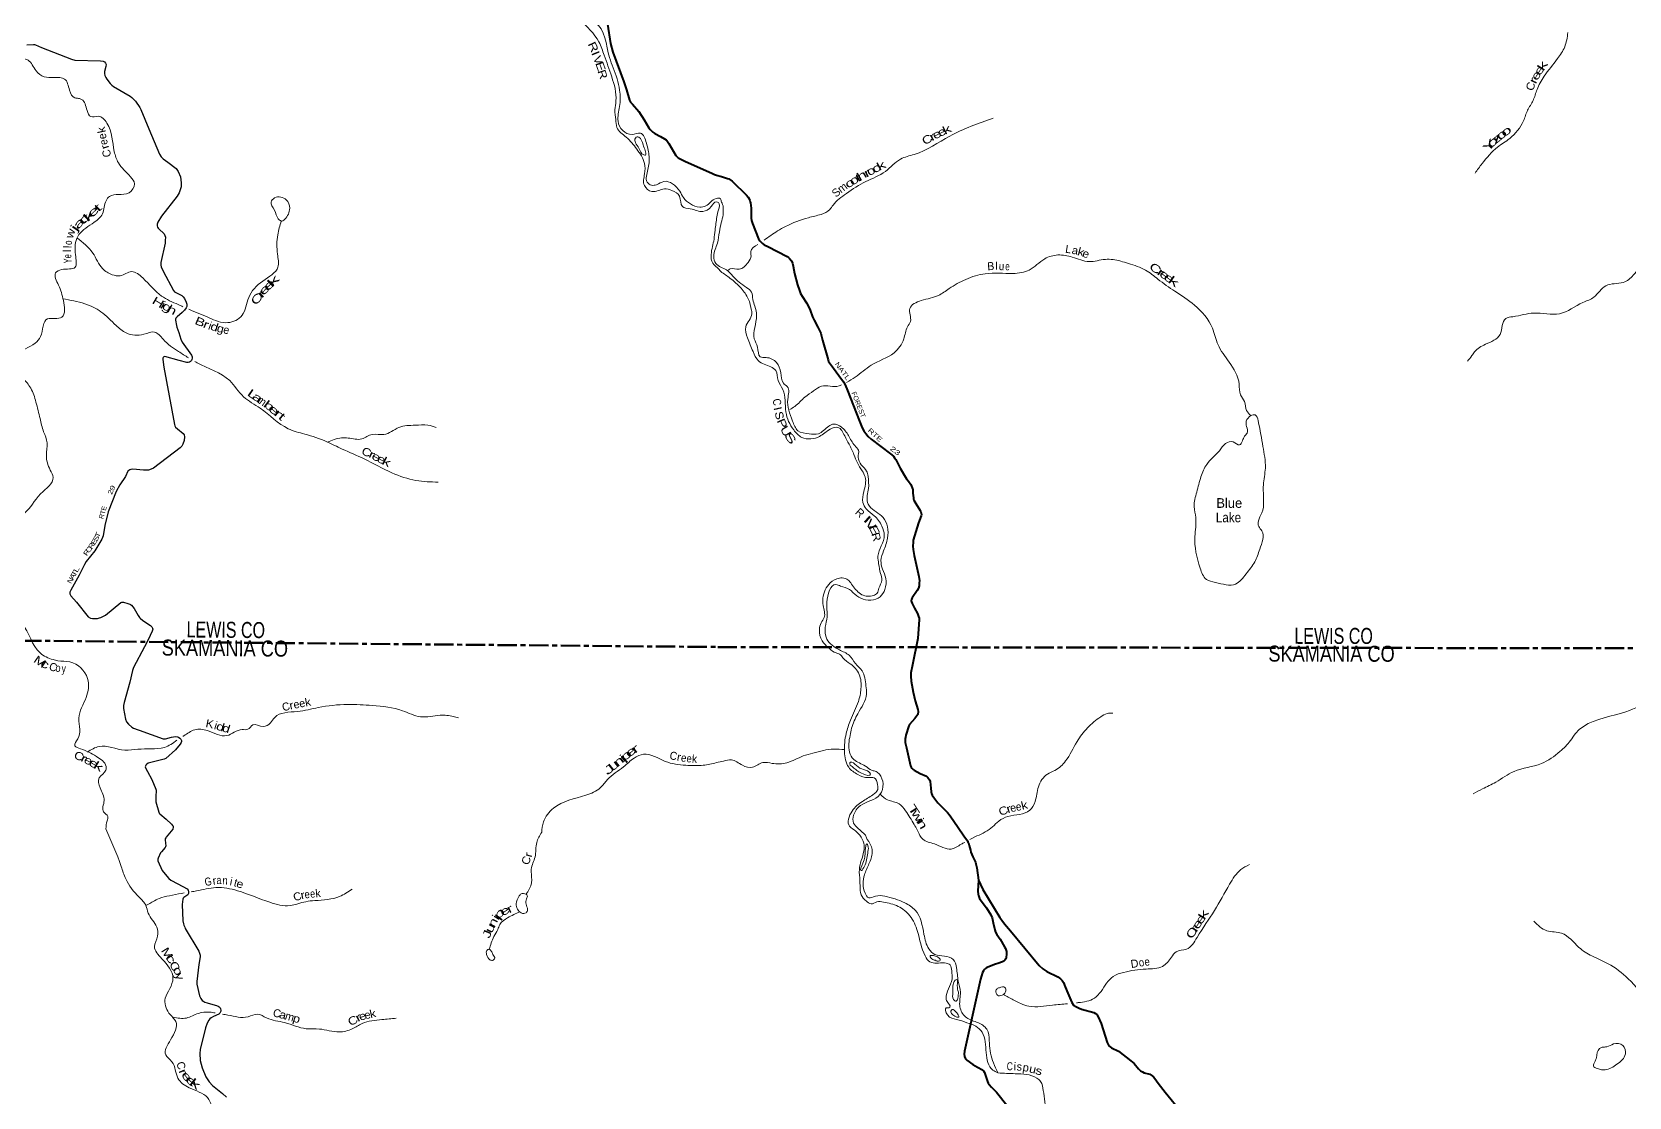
# Model space of a CAD drawing. Header units: feet. Extents: x -254670 to 6, y -549186 to -364975.
# Drawn here: x -206975 to -167054, y -417886 to -391258 of the extents above; entities that cross this region are included whole.
import ezdxf
from ezdxf.enums import TextEntityAlignment as Align

# ---------------------------------------------------------------- set-up
doc = ezdxf.new("R2010")
doc.units = ezdxf.units.FT
doc.header["$LTSCALE"] = 80
doc.linetypes.add('LONG_DASH_SHORT_DASH', pattern=[9.9, 6, -1.2, 1.5, -1.2])
for name, color, linetype, lineweight in [('11', 7, 'LONG_DASH_SHORT_DASH', 60), ('26', 7, 'Continuous', 40), ('29', 7, 'Continuous', 25), ('39', 7, 'Continuous', 13)]:
    doc.layers.add(name, color=color, linetype=linetype, lineweight=lineweight)
for name, color, linetype in [('12', 7, 'Continuous'), ('27', 7, 'Continuous'), ('30', 7, 'Continuous'), ('41', 7, 'Continuous')]:
    doc.layers.add(name, color=color, linetype=linetype)

msp = doc.modelspace()

# ---------------------------------------------------------------- linework, layer by layer
at = {"layer": '11'}
for p, q in [((-221472.06, -406347.62), (-189834, -406634.91)), ((-189834.01, -406634.91), (-158194.22, -406679.43))]:
    msp.add_line(p, q, dxfattribs=at)
at = {"layer": '26'}
for points in [[(-192586.45, -391063.53), (-192510.99, -391549.86), (-192453.13, -391760.91), (-192181.39, -392502.66), (-192115.5, -392705.67), (-192037.65, -392964.96), (-192012.68, -393012.15), (-191967.57, -393067.52), (-191803.29, -393250.56), (-191671.16, -393451.65), (-191559.09, -393652.71), (-191525.17, -393695.73), (-191495.9, -393725.02), (-191452.77, -393762.01), (-191402.78, -393795.55), (-191263.94, -393873.53)], [(-191263.94, -393873.53), (-191166.16, -393928.45), (-191125.43, -393953.9), (-191109.26, -393968.55), (-191104.63, -393976.25), (-191057.97, -394043.11), (-190879.84, -394344.71), (-190866.65, -394363.89), (-190848.16, -394383.93), (-190823.52, -394403.97), (-190801.68, -394417.14), (-190659.3, -394491.65), (-189963.36, -394799.9), (-189910.07, -394821.66), (-189862.32, -394837.08), (-189736.93, -394871.89)], [(-189736.93, -394871.89), (-189587.26, -394920.69), (-189558.44, -394929.76), (-189528.79, -394946.24), (-189475.24, -394986.63), (-189117.04, -395342.35), (-189075.77, -395386.35), (-189046.11, -395430.86), (-189029.64, -395473.71), (-189021.4, -395505.03), (-189018.4, -395528.14), (-188999.68, -395666.95), (-188996.07, -395912.09), (-188985.98, -395973.99), (-188963.29, -396051.03), (-188810.3, -396430.21), (-188782.53, -396479.21), (-188740.91, -396525.31), (-188714.99, -396546.79), (-188673.81, -396576.46), (-188585.17, -396625.26), (-188097.36, -396875.09), (-188063.47, -396897.06), (-188037.11, -396923.43), (-187991.93, -396982.59), (-187961.33, -397040.47), (-187944.98, -397111.63), (-187912.63, -397294.76), (-187839.08, -397578.75), (-187790.84, -397718.77), (-187761.18, -397794.59), (-187723.36, -397865.16), (-187618.52, -398032.92), (-187574.21, -398108.61), (-187523.84, -398212.65), (-187462.19, -398377.29), (-187423.84, -398462.74), (-187333.14, -398638.4), (-187274, -398753.49), (-187258.74, -398786.9), (-187245.56, -398831.4), (-187217.78, -398960.97), (-187076.01, -399458.57), (-187063.53, -399493.22), (-187040.46, -399529.48), (-186943.38, -399660.76), (-186806.57, -399846.92), (-186689.58, -400004.76), (-186650.86, -400079.22), (-186589.28, -400224.72), (-186289.03, -400992.12)], [(-186289.03, -400992.12), (-186224.74, -401156.43), (-186183.84, -401232.23), (-186133.73, -401299.95), (-186071.82, -401370.7), (-185998.45, -401437.88), (-185517.8, -401802.16), (-185443.35, -401866.02), (-185412.05, -401903.94), (-185380.62, -401950.15), (-185270.21, -402164.18), (-185143.81, -402386.4), (-185116.35, -402427.29), (-185066.44, -402487.6), (-185009.27, -402575.64), (-184971.63, -402653.26), (-184963.14, -402677.84), (-184959.02, -402700.09), (-184958.2, -402712.46), (-184952.91, -402792.06), (-184942, -402908.69), (-184939.25, -402930.86), (-184927.72, -402960.53), (-184885.07, -403043.85), (-184772.33, -403225.76), (-184756.4, -403255.58), (-184748.16, -403285.25), (-184743.22, -403318.22), (-184747.5, -403356.59), (-184811.49, -403528.74), (-184944.4, -403965.43), (-184952.44, -404017.12), (-184955.87, -404109.96), (-184947.5, -404200.09), (-184922.07, -404349.37), (-184804.65, -404870.85), (-184791.82, -404977.28), (-184794.29, -405032.5), (-184800.05, -405102.56), (-184818.17, -405163.55), (-184848.32, -405224.02), (-184976.7, -405405.59), (-184985.38, -405424.81), (-184993.62, -405449.53), (-184996.91, -405479.2), (-184991.74, -405503.89), (-184975.5, -405543.49), (-184910.95, -405665.4), (-184843.91, -405794.63), (-184811.59, -405873.99), (-184801.71, -405911.9), (-184799.22, -405949.75), (-184829.98, -406419.57), (-184965.13, -407083.25), (-185007.26, -407279.73), (-185010.1, -407312.18), (-185010.1, -407359.99), (-184997.29, -407490.78), (-184945.72, -407762.5), (-184899.64, -407979.92), (-184835.46, -408195.51), (-184825.61, -408246.8), (-184823.96, -408268.23), (-184830.52, -408306.05), (-184835.49, -408320.97), (-184856.91, -408355.59), (-184909.62, -408418.23), (-185038.07, -408569.24), (-185055.41, -408605.31), (-185127.89, -408836.08), (-185142.72, -408895.42), (-185146.01, -408921.79), (-185148.62, -408980.02), (-185144.37, -409025.64), (-185114.22, -409159.16), (-185016.16, -409606.11), (-185001.87, -409638.01), (-184980.45, -409667.68), (-184950.8, -409695.7), (-184924.77, -409711.47), (-184772.87, -409793.3), (-184618.86, -409865.11), (-184580.97, -409895.97), (-184561.2, -409919.05), (-184539.78, -409955.32), (-184521.72, -409998.65), (-184505.19, -410164.66), (-184500.25, -410252.02), (-184490.54, -410300.31), (-184473.07, -410338.56), (-184433.19, -410393.28), (-184328.07, -410532.92), (-184089.28, -410768.29), (-184048.05, -410818.23), (-183950.52, -410960.49), (-183680.08, -411358.71)], [(-183680.08, -411358.71), (-183591.27, -411479.32), (-183578.24, -411506.15), (-183567.51, -411530.67), (-183546.06, -411595.06), (-183518.49, -411711.57), (-183503.17, -411765.23), (-183458.87, -411879.06), (-183392.09, -412015.88), (-183378.3, -412051.14), (-183369.66, -412085.29), (-183353.79, -412152.32), (-183319.06, -412461.7)], [(-183319.06, -412461.7), (-183331.2, -412740.75), (-183324.04, -412816.81), (-183314.85, -412847.47), (-183290.33, -412917.99), (-183250.49, -412979), (-183114.68, -413153.79), (-183010.96, -413328.1), (-182977.78, -413408.56), (-182949.73, -413527.89), (-182910.17, -413701.24), (-182888.92, -413761.16), (-182855.21, -413825.55), (-182777.29, -413938.26), (-182661.75, -414126.81), (-182639.2, -414170.48), (-182629.24, -414198.84), (-182617.75, -414244.07), (-182615.45, -414303.09), (-182626.17, -414401.2), (-182639.96, -414441.06), (-182656.81, -414464.06), (-182679.8, -414485.52), (-182719.49, -414505.62), (-182832.73, -414545.91)], [(-183319.06, -412461.7), (-183206.26, -412700.43), (-182782.31, -413397.14), (-182736.15, -413460.77), (-182662.81, -413553.51), (-182515.52, -413731.25), (-181798.26, -414595.73), (-181705.26, -414680.28), (-181609.99, -414749.21), (-181333.15, -414879.9), (-181267.08, -414928.63), (-181228.21, -414971.87), (-181193.54, -415023.68), (-181148.32, -415129.75), (-181081.06, -415289.91)], [(-182832.73, -414545.91), (-182892.87, -414567.31), (-183085.04, -414634.99), (-183106.66, -414648.48), (-183137.13, -414670.25), (-183169.31, -414699.38), (-183192.29, -414728.51), (-183214.74, -414769.4), (-183269.4, -414939.34), (-183664.96, -416737.36), (-183670.31, -416816.51), (-183664.18, -416871.7), (-183639.67, -416926.89), (-183606.12, -416963.23), (-183455.27, -417069.94), (-183337.37, -417138.2)], [(-181081.06, -415289.91), (-180983.63, -415521.93), (-180937.69, -415586.3), (-180882.88, -415625.89), (-180802.86, -415666.02), (-180743.41, -415688.24), (-180433.81, -415773.22), (-180387.67, -415793.26), (-180361.62, -415819.32), (-180323.12, -415883.35), (-180253.34, -416047.11), (-180097.92, -416523.52), (-180075.13, -416568.97), (-180053.68, -416602.7), (-180024.58, -416631.82), (-179987.56, -416655.75), (-179814.24, -416734.67), (-179504.94, -416976.34), (-179427.06, -417048.81), (-179317.45, -417182.04), (-179264.66, -417229.7), (-179214.11, -417258.84), (-179172.44, -417276.61), (-179036.38, -417317.09), (-179011.87, -417329.36), (-178973.08, -417357.94), (-178944.46, -417378.41), (-178907.69, -417421.34), (-178827.31, -417536.9), (-178648.48, -417760.21)], [(-183337.37, -417138.2), (-183216.64, -417208.1), (-183188.46, -417232.74), (-183164.71, -417273.36), (-183111.45, -417418.6), (-183091.17, -417497.19), (-183075.09, -417539.35), (-183051.34, -417573.84), (-182993.12, -417641.29), (-182867.86, -417763.74), (-182603.96, -418088.95)], [(-178648.48, -417760.21), (-178244.41, -418264.78)]]:
    msp.add_lwpolyline(points, dxfattribs=at)
at = {"layer": '29'}
for points in [[(-207102.94, -391579.77), (-206939.77, -391571.06), (-206913.11, -391574.17), (-206890.14, -391581.74), (-206735.6, -391651.01), (-205988.97, -391940.12), (-205900.88, -391964.61), (-205264.86, -391978.13), (-205194.11, -391987.13), (-205158.1, -392007.4), (-205133.34, -392038.93), (-205123.33, -392073.62), (-205128.84, -392120.01), (-205162.09, -392247.94), (-205161.47, -392297.93), (-205150.21, -392345.23), (-205127.7, -392399.28), (-205100.47, -392441.14), (-205019.66, -392543.43), (-204979.15, -392586.22), (-204933.99, -392621.14), (-204522.81, -392861.35), (-204474.96, -392894.78), (-204443.44, -392926.31), (-204390.54, -392989.37), (-204281.33, -393144.33), (-204252.12, -393196.58), (-204050.81, -393683.73)], [(-204050.81, -393683.73), (-203782.91, -394310.59), (-203744.56, -394381.26), (-203698.06, -394427.7), (-203574.55, -394517.03), (-203370.92, -394669.55), (-203316.18, -394745.95), (-203262.88, -394881.26), (-203247.85, -395031.54), (-203249.37, -395129.01), (-203271.88, -395205.58), (-203298.89, -395282.16), (-203347.31, -395365.94), (-203740.99, -395862.54), (-203827.84, -396009.64), (-203844.5, -396060.41), (-203843.59, -396108.74), (-203835.72, -396135.76), (-203818.84, -396167.3), (-203804.01, -396183.18), (-203673.66, -396304.68), (-203651.33, -396343), (-203639.9, -396385.76), (-203642.15, -396473.6), (-203646.07, -396535.74), (-203753.77, -397022.62), (-203753.57, -397090.71), (-203744.56, -397133.5), (-203698.51, -397237.85), (-203437.32, -397723.59), (-203408.05, -397752.06), (-203230.24, -397847.46), (-203194.49, -397878.25), (-203158.21, -397924.04), (-203116.57, -398014.12), (-203103.07, -398061.42), (-203101.11, -398101.82), (-203103.07, -398124.48), (-203116.57, -398151.51), (-203163.84, -398210.07), (-203224.34, -398271.43), (-203348.41, -398378.98), (-203377.39, -398414.71), (-203384.42, -398442.05), (-203384.42, -398466.82), (-203364.16, -398597.45), (-203350.48, -398641.75), (-203304.66, -398768.86)], [(-203304.66, -398768.86), (-203252.75, -398942.04), (-203216.96, -399012.17), (-202984.2, -399341.25), (-202969.14, -399383.48), (-202971.39, -399415.01), (-202975.9, -399448.8), (-202984.05, -399469.71), (-203009.66, -399496.09), (-203034.42, -399514.11), (-203068.18, -399518.62), (-203101.51, -399518.94), (-203292.08, -399473.22), (-203652.97, -399373.94), (-203678.16, -399378.98), (-203693.92, -399394.74), (-203707.42, -399415.01), (-203706.34, -399445.76), (-203674.98, -399642.73), (-203413.9, -401074.02), (-203402.43, -401106.46), (-203384.43, -401135.74), (-203334.91, -401179.04), (-203197.72, -401296.58), (-203173.97, -401331.68), (-203162.72, -401381.22), (-203172.1, -401473.43), (-203200.98, -401565.91), (-203229.12, -401610.96), (-203273.43, -401659.27), (-203936.89, -402159.7), (-203994.41, -402192.03), (-204061.93, -402210.05), (-204185.27, -402213.88), (-204453.58, -402192.03), (-204499.73, -402196.53), (-204529.35, -402205.05), (-204556, -402219.06), (-204575.13, -402241.58), (-204640.42, -402368.74), (-204776.4, -402584.42), (-204867.74, -402750.59), (-205065.96, -403258.5), (-205153.4, -403597.01), (-205198.61, -403854.18), (-205230.86, -403941.63), (-205406.1, -404227.24), (-205621.35, -404496.46), (-205660.03, -404570.39), (-205793.44, -404842.32), (-206006.66, -405210.03), (-206031.01, -405261.9), (-206029.17, -405309.13), (-206006.21, -405356.45), (-205863.93, -405517.51)], [(-205863.93, -405517.51), (-205567.75, -405881.2), (-205515.05, -405912.44), (-205459.71, -405923.99), (-205414.69, -405923.99), (-205338.16, -405919.49), (-205286.39, -405908.23), (-205250.38, -405894.71), (-205190.25, -405862.9), (-205140.09, -405836.15), (-204756.61, -405525.2), (-204728.75, -405512.95), (-204712.42, -405511.83), (-204685.98, -405517.46), (-204581.79, -405546.7), (-204528.42, -405567), (-204508.11, -405576.03), (-204485.65, -405591.78), (-204416.51, -405670.49), (-204318.41, -405845.92), (-204290.39, -405894.71), (-204269.57, -405916.1), (-204205.49, -405971.29), (-204010.07, -406099.34), (-203981.46, -406130.06), (-203962.33, -406166.1), (-203956.71, -406186.37), (-203971.83, -406238.15), (-204069.62, -406458.15), (-204162.88, -406633.25)], [(-204162.88, -406633.25), (-204437.94, -407149.66), (-204462.02, -407220.15), (-204527.74, -407512.24), (-204672.47, -408024.2), (-204689.25, -408101.05), (-204687.11, -408175.1), (-204637.75, -408436.69), (-204608.33, -408503.93), (-204563.31, -408560.23), (-204479.62, -408636.69), (-204432.76, -408666.09), (-204321.6, -408706.23), (-204292.47, -408716.73)], [(-204292.47, -408716.73), (-203694.83, -408932.13), (-203673.1, -408934.11), (-203639.34, -408929.6), (-203482.79, -408885.68), (-203382.74, -408873.3), (-203339.97, -408880.05), (-203309.76, -408891.11), (-203279.2, -408911.58), (-203254.44, -408936.36), (-203234.18, -408967.89), (-203236.86, -409000.09), (-203245.44, -409021.94), (-203270.2, -409066.99), (-203388.8, -409205.6), (-203629.43, -409420.42)], [(-203629.43, -409420.42), (-203670.84, -409438.61), (-204033.57, -409527.53), (-204071.5, -409542.21), (-204112.01, -409571.49), (-204130.02, -409591.76), (-204139.45, -409610.97), (-204141.27, -409632.3), (-204134.52, -409659.33), (-204087.09, -409747.89), (-203977.29, -409949.51), (-203880.17, -410187.48), (-203872.41, -410213.32), (-203868.92, -410241.53), (-203875.44, -410354.54)], [(-203875.44, -410354.54), (-203881.86, -410449.86), (-203878.61, -410502.31), (-203807.59, -410761.8), (-203796.19, -410788.01), (-203779.45, -410809.1), (-203623.3, -410941.97), (-203488.24, -411067.52), (-203460.39, -411096.25), (-203448.68, -411116.02), (-203446.32, -411123.84), (-203446.89, -411134.54), (-203454.73, -411192.32)], [(-203454.73, -411192.32), (-203619.31, -411387.08), (-203631.02, -411405.5), (-203643.56, -411430.61), (-203644.4, -411459.06), (-203634.87, -411538.49), (-203631.02, -411606.37), (-203634.36, -411626.45), (-203648.21, -411650.52), (-203738.08, -411752), (-203759.78, -411783.54), (-203821.73, -411914.37), (-203826.74, -411937.8), (-203827.82, -411955.07), (-203825.07, -411983), (-203721.04, -412220.62), (-203690.4, -412264.22), (-203551.55, -412421.56), (-203500.04, -412465.35), (-203330.28, -412557.84)], [(-203330.28, -412557.84), (-203098.78, -412683.96), (-203072.28, -412712.83), (-203058.89, -412753), (-203060.57, -412796.52), (-203067.26, -412814.94), (-203078.54, -412830.4), (-203179.27, -412893.42), (-203191.89, -412910.36), (-203205.27, -412940.49), (-203217.37, -413069.29), (-203200.32, -413480.1), (-203189.38, -413556.49), (-203179.34, -413584.95), (-203157.59, -413641.86), (-203142.62, -413671.01), (-202805.54, -414239.47), (-202776.99, -414309.75), (-202770.3, -414341.56), (-202771.27, -414382.05), (-202807.54, -414571.96), (-202853.95, -414996.06), (-202851.42, -415062.24), (-202787.03, -415357.62), (-202753.81, -415425.84), (-202717.61, -415468.11), (-202682.48, -415493.22), (-202652.37, -415509.96), (-202597.13, -415531.67), (-202515.5, -415553.4)], [(-202515.5, -415553.4), (-202361.94, -415594.27), (-202324.48, -415610.39), (-202296.04, -415628.81), (-202274.3, -415653.92), (-202259.02, -415681.5), (-202250.88, -415712.5), (-202252.55, -415740.96), (-202278.26, -415785.46), (-202306.08, -415809.59), (-202437.21, -415867.89), (-202498.46, -415905), (-202530.25, -415928.44), (-202556.34, -415964.77), (-202593.82, -416038.92), (-202634.64, -416158.23), (-202768.63, -416700.13), (-202778.29, -416797.68), (-202768.63, -416967.96), (-202720.57, -417152.84), (-202631.46, -417379.74), (-202546.9, -417509.24), (-202464.17, -417597.35), (-202208.45, -417797.29), (-202116.21, -417891.96)]]:
    msp.add_lwpolyline(points, dxfattribs=at)
at = {"layer": '39'}
msp.add_line((-183354.89, -411359.17), (-183529.53, -411450.58), dxfattribs=at)
for points in [[(-200144.8, -385457.83), (-200063.79, -385257.78), (-199852.09, -385202.16), (-199596.5, -385474.84), (-199549.58, -385877.58), (-199256.44, -386196.99), (-198990.19, -386423.56), (-198643.62, -386349.54), (-198424.78, -386362.37), (-198135.34, -386506.8), (-197332.34, -387015.65), (-197023.75, -387230.7), (-196859.19, -387397.67), (-196576.62, -387453.53), (-196224.34, -387403.71), (-196099.48, -387533.99), (-195873.56, -387922.91), (-195815.8, -388265.47), (-195821.06, -388663.53), (-195751.27, -388855.44), (-195528.61, -389035.21), (-195434, -389325.95), (-195165.21, -389512.34), (-194695.18, -389522.33), (-194147.73, -389300.05), (-193785.96, -389292.58), (-193355.43, -389555.42), (-192969.78, -390020.77), (-192946.23, -390366.92), (-193077.48, -390415.52), (-193287.71, -390511.38), (-193318.88, -390589.4), (-193274.59, -390734.74), (-193108.42, -390931.89), (-192902.75, -391029), (-192537.45, -391898.12), (-192444.2, -392155.78), (-192286.06, -392711.77), (-192287.52, -393125.96), (-192324.5, -393491.45), (-192209.05, -393726.16), (-191975.21, -393819.61), (-191765.83, -393788.08), (-191616.42, -394037.3), (-191550.52, -394371.92), (-191576.9, -394695.31), (-191595.16, -395012.77), (-191487.66, -395088.54), (-191364.96, -395078.03), (-191179.02, -394995.94), (-190784.39, -395238.21), (-190690.09, -395400.27), (-190515.35, -395557.31), (-190283.35, -395638.68), (-190130.22, -395606.44), (-189872.61, -395422.71), (-189766.19, -395428.08), (-189742.76, -395517.37)], [(-199549.2, -386000.24), (-199063.55, -386501.05), (-198873.07, -386531.62), (-198592.87, -386462.79), (-198412.71, -386513.33), (-197599.1, -386980.09), (-197108.63, -387267.82), (-196940.82, -387493.14), (-196654.87, -387597.31), (-196354.9, -387552.86), (-196210.45, -387568.77), (-196056.86, -387805.98), (-195890.17, -388419.35), (-195902.7, -388759.01), (-195778.55, -388943.56), (-195584.74, -389177.26), (-195312.66, -389570.79), (-194857.46, -389638.9), (-194167.67, -389440.55), (-193816.13, -389447.03), (-193548, -389530.86), (-193192.79, -389867.14), (-193034.72, -390221.02), (-193068.16, -390319.12), (-193289.73, -390360.55), (-193449.98, -390475.14), (-193444.6, -390676.28), (-193271.33, -390943.89), (-192804.58, -391506.79), (-192672.31, -391836.22), (-192484.16, -392377.91), (-192378.01, -392980.04), (-192403.11, -393206.93), (-192382.2, -393448.49), (-192354.67, -393645.89), (-192118.8, -393890.17), (-191857.47, -394185.04), (-191663.3, -394543.41), (-191662.76, -394806.82), (-191666.62, -395098.33), (-191479.69, -395245.47), (-191165.42, -395183.11), (-190977.03, -395219.68), (-190790.11, -395366.83), (-190717.17, -395625.13), (-190518.98, -395679.92), (-190202.39, -395746.27), (-189997.87, -395626.22), (-189865.67, -395505.24), (-189817.67, -395521.93), (-189816.07, -395704.93), (-189878.87, -396047.97), (-189901.17, -396214.58), (-189926.25, -396439.46), (-189997.57, -396818.58), (-189956.32, -397042.3), (-189849.25, -397150.23), (-189757.19, -397250.03)], [(-214669.05, -411088.79), (-214306.27, -410536.88), (-214234.72, -410292.48), (-214248.59, -410125.41), (-214066.43, -410025.18), (-213789.42, -409893.97), (-213616.87, -409608.63), (-213432.43, -409488.32), (-213135.05, -409335.25), (-212906.86, -408793.24), (-212731.77, -408467.71), (-212395.36, -408250.8), (-211954.71, -408204.12), (-211867.12, -407961.93), (-211993.02, -407910.07), (-212136.55, -407520.17), (-212101.13, -407273.3), (-211879.42, -407069.01), (-211392.69, -406880.15), (-210880.32, -406727.8), (-210463.39, -406650.66), (-210184.97, -406412.9), (-209835.85, -406145.89), (-209592, -405787.05), (-209199.73, -405144.57), (-208943.15, -404582.82), (-208788.08, -404403.82), (-208513.95, -404186.12), (-208361.25, -403882.42), (-208262.44, -403551.91), (-208004.3, -403327.97), (-207841.78, -403496.93), (-207650.88, -403495.33), (-207151.77, -403282.49), (-206759.73, -402808.92), (-206446.83, -402394.65), (-206518.77, -402212.78), (-206614.35, -401843.6), (-206594.13, -401530.18), (-206682.93, -401255.59), (-206772.99, -400924.69), (-206874.01, -400511.21), (-207006.02, -400161.68), (-207203.61, -399909.84), (-207399.51, -399529.33), (-207342.95, -399355.12), (-206896.71, -399037.05), (-206761.94, -398873.89), (-206585.27, -398429.75), (-206396.33, -398424.1), (-206229.06, -398386.01), (-206189.45, -397974.31), (-206312.89, -397584.67), (-206383.21, -397280.16), (-206233.46, -397199.62), (-205895.13, -397141.58), (-205886.99, -396830.02), (-205830.68, -396370.28), (-205470.85, -396053.13), (-205210.35, -395803.09), (-205123.65, -395476.44), (-205033.83, -395369), (-204814.19, -395321.52), (-204548.37, -395276.63), (-204412.86, -395057.17), (-204510.94, -394876.97), (-204815.74, -394527.26), (-204916.53, -394248.5), (-205102.04, -393538.37), (-205322.8, -393366.66), (-205501.73, -393374.44), (-205598.12, -393218.39), (-205733.14, -392945.23), (-205811.15, -392918.1), (-205901.44, -392908.91), (-206035.52, -392716.19), (-206158.39, -392435.14), (-206425.15, -392399.58), (-206667.97, -392376.39), (-206870.96, -392229.04), (-207072.39, -391963.08), (-207375.6, -391949.18), (-207607.06, -391978.41), (-207867.94, -391802.18), (-208125.5, -391678.26), (-208955.79, -391257.53), (-209484.5, -391126.16), (-209622.11, -391504.44), (-209768.55, -391790.12), (-209965.26, -391775.55), (-210109.23, -391570.64)], [(-168583.5, -391275.56), (-168662.86, -391630.99), (-168841.33, -391925.64), (-169177.41, -392366.26), (-169354.04, -392697.11), (-169453.96, -392972.06), (-169589.94, -393216.66), (-169693.85, -393483.54), (-170037.95, -393920.1), (-170342.75, -394139.72), (-170726.95, -394549.94), (-170904.25, -394787.37)], [(-182948.4, -393416.14), (-184034.74, -393860.99), (-184920, -394318.92), (-185264.54, -394437.81), (-185640.17, -394743.52), (-186132.21, -394998.37), (-186616.41, -395295.49), (-186951.76, -395589.35), (-187032.75, -395697.51), (-187250.58, -395819.04), (-187568.79, -395901.87), (-188137.09, -396122.16), (-188338.78, -396233.73), (-188675.44, -396459.72)], [(-191701.35, -394078.45), (-191805.35, -393890.13), (-191849.39, -393877.5), (-191892.03, -393911.15), (-191889.55, -394027.8), (-191804.95, -394163.59), (-191682.63, -394334.05), (-191636.48, -394338.65), (-191629.81, -394290.48), (-191645.03, -394225.94), (-191701.35, -394078.45)], [(-165335.68, -393971.47), (-165486.82, -394039.76), (-165808.42, -394400.03), (-165890.44, -394715.28), (-166014.31, -395356.03), (-166110.15, -395618.93), (-166397.67, -396001.5), (-166468.48, -396489.71), (-166702.21, -396977.1), (-166949.41, -397341.77), (-167199.7, -397519.45), (-167634.56, -397601.68), (-167931.64, -397885.67), (-168205.86, -398021), (-168794.59, -398303.51), (-169432.1, -398286.2), (-169959.54, -398378.01), (-170134.74, -398421.35), (-170279.52, -398818.72), (-170640.79, -399066.19), (-170917.3, -399257.81), (-170984.13, -399349.95), (-171091.42, -399488.14)], [(-200746.21, -395988.44), (-200817.76, -395929.22), (-200915.33, -395710.82), (-200999.08, -395510.7), (-200909.31, -395407.28), (-200618.6, -395455.2), (-200532.97, -395665.41), (-200653.13, -395939.35), (-200705.9, -395978.9), (-200746.21, -395988.44)], [(-189748.58, -396029.18), (-189701.68, -395829.06), (-189697.24, -395731.41), (-189710.55, -395569.4), (-189742.76, -395517.37)], [(-203052.5, -398192.43), (-202548.3, -398402.57), (-202077.74, -398525.17), (-201723.71, -398342.66), (-201557.09, -397898.4), (-201204.02, -397484.64), (-200825.7, -397137.57), (-200837.49, -396813.69), (-200831.06, -396327.18), (-200744.74, -395988.09)], [(-205850.35, -396404.95), (-205454.41, -396785.25), (-205210.41, -397174.4), (-204967.29, -397326.28), (-204772.74, -397352.88), (-204484.05, -397249.98), (-204204.82, -397406.34), (-203734.64, -397860.7), (-203317.54, -398075.11), (-203202.14, -398126.99)], [(-189746.65, -396019.39), (-189793.22, -396256.16), (-189841.14, -396537.06), (-189933.92, -396867.65), (-189880.04, -397047.29), (-189757.19, -397138.96)], [(-188827.49, -396569.04), (-189009.11, -396747.04), (-189001.61, -396857.66), (-189074.83, -397020.15), (-189296.91, -397187.91), (-189522.16, -397182.75), (-189584.62, -397226.41)], [(-186142.31, -411336.98), (-186319.19, -411170.72), (-186437.19, -411035.41), (-186436.21, -410838.38), (-186266.07, -410599.98), (-185779.96, -410322.98), (-185702.19, -410053.95), (-185793.52, -409814.23), (-185871.64, -409749.49), (-185976.08, -409718.8), (-186142.49, -409611.39), (-186433.32, -409447.05), (-186541, -409259.52), (-186524.85, -408843.41), (-186485.76, -408666.67), (-186333.09, -408301.52), (-186113.43, -407812.05), (-186128.48, -407602.87), (-186227.18, -407226.38), (-186389.22, -407048.63), (-186551.11, -406842.72), (-186793.8, -406704.77), (-187104.23, -406435.78), (-187144.99, -406138), (-187101.47, -405880.86), (-187105.67, -405510.89), (-186878.22, -405073.74), (-186763.75, -405110.51), (-186542.93, -405196.08), (-186446.79, -405276.99), (-186258.4, -405414.67), (-185775.49, -405376.91), (-185655.92, -405196.57), (-185632.43, -404921.23), (-185713.75, -404691.61), (-185752.89, -404472.26), (-185687.33, -404231.32), (-185587.17, -403910.13), (-185591.82, -403630.63), (-185701.28, -403396.85), (-186043.8, -403109.6), (-186087.61, -403020.91), (-186065.75, -402669.17), (-186076.32, -402369.53), (-186111.86, -402234.64), (-186245.86, -402081.15), (-186323.35, -401889.75), (-186316.46, -401716.88), (-186408.4, -401599.79), (-186564.03, -401347.68), (-186748.01, -401133.62), (-186936.71, -401060.27), (-187059.66, -401111.92), (-187318.08, -401305.64), (-187547.36, -401302.46), (-187830.59, -401226.63), (-187964.15, -400984.68), (-188082.11, -400437.19), (-188094.63, -400123.48), (-188144.7, -400081), (-188192.75, -400036.52), (-188259.85, -399776.81), (-188363.18, -399522.95), (-188626.04, -399396.96), (-188770.77, -399380.14), (-188837.96, -399138.52), (-188919.38, -398929), (-188905.92, -398647.59), (-188864.22, -398352.24), (-188905.29, -398116.79), (-188956.72, -397943.62), (-188988.01, -397762.51), (-189116.16, -397647.25), (-189452.67, -397366.06), (-189616.81, -397206.39), (-189757.39, -397138.81)], [(-186613.21, -400018.57), (-186397.88, -399888.82), (-185996.13, -399589.27), (-185427.38, -399278.51), (-185182.28, -398931.92), (-185090.28, -398630.8), (-185017.19, -398494.45), (-185031.67, -398170.67), (-184747.09, -397973.07), (-184314, -397844.58), (-184049.67, -397675.03), (-183634.19, -397445.92), (-183146.72, -397301.62), (-182452.77, -397295.1), (-182048.08, -397212.71), (-181660.49, -396929.18), (-181330.15, -396834.35), (-180970.39, -396888.45), (-180548.55, -396999.17), (-180143.99, -396942.92), (-179952.93, -396947.92), (-179569.25, -397046.38), (-179137.64, -397213.44), (-178831.02, -397438.18), (-178406.12, -397741.93), (-177917.05, -398086.22), (-177467.38, -398665.55), (-177328.62, -399076.42), (-177049.19, -399510.12), (-176800.51, -400062.29), (-176765.64, -400329.88), (-176669.92, -400497.24), (-176614.73, -400722.71), (-176511.25, -400850.5)], [(-189757.19, -397250.03), (-189519.31, -397418), (-189251.02, -397666.67), (-189069.3, -397930.98), (-188988.26, -398218.91), (-188980.63, -398301.38), (-189133.13, -398632.36), (-189088.21, -398904.02), (-188951.13, -399246.52), (-188817.54, -399482.44), (-188508.53, -399630.78), (-188382.28, -399723.91), (-188323.16, -399969.51), (-188205.61, -400195.29), (-188129.97, -400758.65), (-187935.09, -401208), (-187730.85, -401394.02), (-187286.22, -401370.14), (-187025.86, -401190.51), (-186830.52, -401143.25), (-186660.61, -401355.23), (-186551.02, -401562.88), (-186427.62, -401824.88), (-186342.16, -402032.41), (-186224.47, -402230.05), (-186148.8, -402383.24), (-186180.8, -402751.02), (-186204.26, -403020.32), (-186120.59, -403181.59), (-185920.3, -403351.5), (-185728.52, -403615.86), (-185669.3, -403841.35), (-185828.8, -404367.32), (-185811.63, -404554.39), (-185764.57, -404799.93), (-185731.21, -404966.98), (-185804.59, -405161.63), (-185847.46, -405288.08), (-185938.26, -405347.94), (-186227.79, -405326.36), (-186463.98, -405093.94), (-186559.93, -404974.83), (-186652.18, -404920.07), (-186788.91, -404911.33), (-187022.81, -405028.77), (-187203.75, -405415.89), (-187200.63, -405596.87), (-187171.95, -405896.59), (-187249.04, -406028.9), (-187292.13, -406201.59), (-187225.12, -406477.39), (-187043.07, -406675.35), (-186876.66, -406782.76), (-186786.3, -406813.38), (-186706.31, -406906.27), (-186519.98, -407053.99), (-186298.04, -407318.51), (-186253.57, -407680.65), (-186317.5, -407998), (-186516.94, -408465.45), (-186623.19, -408798.67), (-186665.66, -409250.84), (-186558.99, -409641.44), (-186334.61, -409821.53), (-186071.51, -409899.27), (-185926.71, -409902.01), (-185839.1, -410081.4), (-185835.66, -410200.05), (-185956.98, -410328.11), (-186217.29, -410497.69), (-186473.93, -410737.65), (-186540.18, -411117.32), (-186381.87, -411236.75), (-186282.07, -411336.98)], [(-206202.71, -397928.99), (-205654.05, -398055.51), (-205250.8, -398253.65), (-204871.59, -398598.28), (-204620.83, -398780.42), (-204175.25, -398816.24), (-203909.3, -398761.3), (-203696.68, -398940.95), (-203310.94, -399247.45), (-203061.43, -399405)], [(-202901.1, -399496.98), (-202846.5, -399528.82), (-202030.62, -399975.5), (-201686.33, -400378), (-201270.16, -400662.77), (-200571.7, -401176.33), (-200155.57, -401312.31), (-199607.57, -401504.26), (-199220.18, -401686.12), (-198670.89, -401932.37), (-197978.26, -402278.96), (-197376.01, -402471.59), (-196819.99, -402512.83)], [(-188034.39, -400697.08), (-187906.01, -400619.04), (-187653.43, -400385.09), (-187437.46, -400233.38), (-187243.79, -400117.75), (-186799.22, -400105.94), (-186739.31, -400079.94)], [(-199593.95, -401509.96), (-199236.6, -401408.43), (-199069.86, -401410.54), (-198732.6, -401432.92), (-198467.88, -401319.66), (-198180.61, -401323.31), (-197800.51, -401145.16), (-197397.93, -401089.94), (-197076.44, -401090), (-196870.19, -401142.89)], [(-176510.77, -400849.91), (-176622.07, -400986.06), (-176614.69, -401120.81), (-176601.44, -401287.76), (-176664.19, -401367.86), (-176717.05, -401480.19), (-176791.98, -401582.35), (-176948.49, -401507.16), (-177137.75, -401546.41), (-177295.54, -401728.57), (-177611.01, -402068.77), (-177755.35, -402377.67), (-177859.85, -402763.17), (-177926.01, -403124.75), (-177885.14, -403400.41), (-177907.61, -403874.79), (-177774.75, -404661.62), (-177617.25, -404943.9), (-177392.36, -405019.44), (-176887.72, -405062.22), (-176626.98, -404806.18), (-176410.28, -404507.71), (-176283.99, -404188.66), (-176231.44, -403732.52), (-176309.33, -403621.54), (-176320.71, -403482.75), (-176231.22, -403284.16), (-176187.5, -402986.81), (-176195.56, -402584.65), (-176145.18, -402160.67), (-176206.86, -401621.51), (-176324.37, -400983.56), (-176400.06, -400832.37), (-176510.77, -400849.91)], [(-209030.96, -404759.79), (-208874.48, -405011.97), (-208453.98, -405272.67), (-208316.7, -405527.77), (-208173.55, -405642.19), (-207994.97, -405660.54), (-207856.55, -405829.19), (-207493.68, -405890.09), (-207228.54, -406048.29), (-206772.12, -406783.98), (-206446.82, -406950.97), (-206328.63, -406978.61), (-206025.58, -407004.58), (-205584.99, -407418.35), (-205619.47, -407898.48), (-205733.34, -408152.39), (-205801.11, -408414.94), (-205778.69, -408694.72), (-205830.02, -408929.32), (-205900.63, -409103.36), (-205760.99, -409179.53), (-205365.67, -409369.53), (-205121.84, -409619.95), (-205125.07, -409712.4), (-205294.42, -409907.3), (-205271.57, -410154.91), (-205169.33, -410475.92), (-205183.12, -410759.25), (-205078.11, -410871.18), (-205095.65, -410981.55), (-205127.97, -411177.64)], [(-164669.96, -407287.12), (-164754.42, -407339.61), (-165021.73, -407300.05), (-165371.88, -407334.46), (-165623.81, -407437.73), (-165971.09, -407703.37), (-166460.81, -407895.91), (-166729.17, -408067.45), (-167394.22, -408329.47), (-168394.18, -408796.88), (-168519.77, -408975.18), (-168782.6, -409247.29), (-169246.72, -409548.53), (-169929.55, -409746.12), (-170385.45, -410013.22), (-170716.14, -410180.43), (-170952.07, -410301.88)], [(-203202.03, -408867.24), (-203176.77, -408852.41), (-202905.58, -408705.05), (-202588.38, -408725.16), (-202101.78, -408849.97), (-201720.04, -408699.99), (-201579.28, -408691.72), (-201453.27, -408582.73), (-201198.61, -408622.16), (-201014.6, -408534.01), (-200906.27, -408394.63), (-200339.69, -408244.99), (-199818.02, -408149.06), (-199083.59, -408069.91), (-198465.1, -408097.87), (-197709.33, -408228.11), (-197263.26, -408378.55), (-196770.48, -408340.56), (-196441.39, -408372.89), (-196317.24, -408404.63)], [(-183354.89, -411359.17), (-182962.03, -411131.5), (-182810.46, -410987.5), (-182578.58, -410872.07), (-182034.74, -410716), (-181900.91, -410499.53), (-181816.61, -410130.01), (-181591.77, -409811.47), (-181404.25, -409719.93), (-181139.59, -409484.03), (-180851.58, -409000.94), (-180590.39, -408654.43), (-180261.17, -408378.64), (-180099.85, -408297.03), (-179961.04, -408291.7)], [(-205587.25, -409262.19), (-205298.09, -409121.06), (-204652.3, -409211.7), (-204326.54, -409191.7), (-204000.85, -409177.74), (-203664.85, -409143.8), (-203349.42, -408964.34)], [(-186665.9, -409198.58), (-186928.84, -409187.18), (-187454.29, -409285.03), (-187696.02, -409358.2), (-188105.16, -409527.02), (-188475.33, -409543.23), (-188706.54, -409523.96), (-188964.57, -409639.26), (-189215.76, -409591.74), (-189490.63, -409453.62), (-189689.91, -409484.78), (-189861.46, -409526.05)], [(-194234.01, -411267.6), (-194191.73, -411009.37), (-193940.03, -410664.71), (-193127.97, -410337.21), (-192767.91, -410154.78), (-192594.47, -409953.9), (-192188.32, -409629.3), (-191924.26, -409413.48), (-191687.89, -409315.94), (-191145.73, -409493.74), (-190634.65, -409590.71), (-190196.62, -409590.24), (-189860.64, -409525.89)], [(-186522.51, -409585.33), (-186530.28, -409531), (-186516.13, -409517), (-186365.67, -409596.18), (-186187.18, -409699.63), (-186024.71, -409790.93), (-186016.8, -409817.11), (-186201.79, -409806.12), (-186428.36, -409662.21), (-186522.51, -409585.33)], [(-185775.04, -410316.19), (-185587.53, -410456.66), (-185300.39, -410554.62), (-185138.34, -410728.36), (-184924.82, -411071.25), (-184783.37, -411343.4), (-184780.77, -411350.3)], [(-205127.97, -411177.64), (-204744.7, -412120.61), (-204630.59, -412430.48), (-204295.88, -412889.45), (-204125.49, -413098.82), (-204067.46, -413285.94), (-203855.06, -413638.16), (-203835.19, -413859.42), (-203911.68, -414122.79), (-203727.34, -414428.72), (-203450.84, -414915.78), (-203529.34, -415175.13), (-203641.93, -415414.33), (-203551.95, -415784.5), (-203379.57, -415997.9), (-203510.41, -416454.29), (-203629.15, -416828.23), (-203476.79, -417003.39), (-203324.65, -417415.88), (-203045.92, -417651.53), (-202586.59, -417899.47), (-202446.52, -418350.15), (-202352.83, -419042.13), (-202319.02, -419390.11), (-202102.79, -419947.48), (-201834.25, -420348.04), (-201712.11, -420653.9), (-201708.36, -420955.59), (-201624.41, -421327.76), (-201462.2, -421696.01), (-201410.29, -421999.77), (-201372.6, -422482.51), (-201158.51, -423198.77), (-201265.19, -423552.61), (-201317.58, -423795.91), (-201189.38, -424049.48), (-201151.59, -424431.65), (-200971.24, -424717.47), (-200616.44, -425156.35), (-200592.66, -425494.26), (-200634.93, -425634.99), (-200500.76, -425954.94), (-200384.69, -426315.09), (-200435.17, -426658.95), (-200417.4, -426990.82), (-200397.64, -427330.74), (-200414.07, -427751.07), (-200390.21, -427998.48), (-200396.59, -428394.68), (-200385.16, -429076.5), (-200453.72, -429444.47), (-200496.1, -429715.93), (-200452.18, -429971.41), (-200486.57, -430283.11), (-200430.62, -430548.66), (-200557.39, -430932.65), (-200503.48, -431234.4), (-200453.54, -431493.91), (-200650.32, -431622.38), (-200770.99, -431913.87), (-200763.21, -432193.43), (-200853.66, -432360.26), (-201042.5, -432589.31), (-200956.38, -432778.47), (-200996.79, -433088.14), (-201131.76, -433667.21), (-201138.11, -434035.26), (-201086.29, -434433.54), (-201112.53, -434596.42), (-201086.56, -434731.2), (-201169.2, -435137.37), (-201239.78, -435517.41), (-201320.3, -435800.89), (-201467.35, -436422.18)], [(-194234.01, -411267.6), (-194357.21, -411519.83), (-194399.68, -411883.81), (-194494.27, -412191.41), (-194482.47, -412458.92), (-194571.01, -412736.36), (-194621.02, -412811.04)], [(-186282.07, -411336.98), (-186177.61, -411541.91), (-186181.21, -411740.85), (-186293.28, -412196.23), (-186279.49, -412479.7), (-186196.64, -412916.43), (-186124.86, -412979.27), (-186001.01, -413058.57), (-185856.03, -413007.4), (-185693.42, -413010.62), (-185322.84, -413119.89), (-185033.55, -413351.15), (-184839.94, -413746.5), (-184648.07, -414358.89), (-184528.78, -414506.49), (-184165.56, -414531.3), (-184025.41, -414582.58), (-183984.43, -414729.6), (-183976.08, -414940.68), (-184124.45, -415415.89), (-184085.14, -415522.69), (-184027.79, -415631.65), (-184046.03, -415653.62), (-184122.36, -415657.07), (-184089.63, -415832.16), (-183863.65, -415946.39), (-183603.27, -416026.7), (-183383.11, -416114.76), (-183225.69, -416264.65), (-183125.37, -416775.87), (-182956.18, -417211.23), (-182828.25, -417282.53)], [(-186225.16, -412214.82), (-186147.79, -412080.75), (-186078.83, -411743.62), (-186079.7, -411600.93), (-186105.46, -411558.53), (-186144.93, -411723.03), (-186207.72, -412042.12), (-186241.27, -412220.73), (-186225.16, -412214.82)], [(-182830.16, -417281.47), (-182942.7, -417032.47), (-183043.18, -416541.34), (-183075.04, -416257.73), (-183152.37, -416134.56), (-183402.27, -416000.06), (-183668.16, -415855.39), (-183784.54, -415595.27), (-183767.82, -415261.78), (-183821.87, -414990.06), (-183865.36, -414654.11), (-183950.03, -414446.48), (-184164.22, -414364.5), (-184404.81, -414320.5), (-184556.31, -414182.71), (-184677.88, -413818.05), (-184897.92, -413213.49), (-185155.47, -413030.7), (-185658.13, -412866.18), (-185893.04, -412864.43), (-186057.98, -412901.39), (-186151.43, -412786.14), (-186167.85, -412329.8), (-186053.23, -412057.33), (-185970.59, -411766.54), (-186056.79, -411498.6), (-186106.42, -411427.89), (-186142.31, -411336.98)], [(-183660.55, -411519.16), (-183746.25, -411564.02), (-184002.23, -411686.72), (-184414.82, -411557.04), (-184707.03, -411440.31), (-184780.77, -411350.3)], [(-180863.28, -415529.87), (-180820.36, -415524.88), (-180419.9, -415413.3), (-180251.89, -415243.72), (-179947.7, -414868.15), (-179687.9, -414769.6), (-179127.03, -414685.34), (-178714.87, -414618.07), (-178492.19, -414390.62), (-178376.65, -414254.81), (-178119.11, -414188.4), (-177851.74, -413896.97), (-177416.63, -413218.9), (-177037.94, -412566.54), (-176757.91, -412198.84), (-176542.07, -412073.83)], [(-203167.36, -412781.52), (-203243.42, -412794.1), (-203533.28, -412852.16), (-203796.22, -412920.22), (-203948.81, -413000.49), (-204061.24, -413062.7), (-204130.82, -413091.34)], [(-198973.79, -412688.77), (-199285, -412871.41), (-199901.16, -412973.23), (-200131.96, -413001.11), (-200523.37, -413099.18), (-201028.99, -413016.11), (-201839.46, -412727.51), (-202375.2, -412648.43), (-202860.91, -412732.31), (-202991.34, -412753.27)], [(-194621.02, -412811.04), (-194745.66, -412804.53), (-194793.87, -412858.77), (-194870.3, -413053.77), (-194838.31, -413186.55), (-194744.08, -413283.2), (-194625.68, -413279.32), (-194587.48, -413202.94), (-194625.48, -413060.1), (-194609.32, -412931.4), (-194595.19, -412846.95), (-194621.25, -412810.71)], [(-194782.76, -413254.3), (-195085.34, -413403.46), (-195280.14, -413572.16), (-195332.43, -413698.81), (-195432.93, -413875.67), (-195493.27, -414032.48), (-195545.59, -414187.28)], [(-169433.48, -413489.31), (-169110.1, -413726.86), (-168739.15, -413789.91), (-168308.28, -414142.81), (-167980.71, -414358.28), (-167578.68, -414552.2), (-167075.7, -414927.74), (-166508.04, -415500.72), (-166104.33, -415734.84), (-165549.58, -415913.82), (-164718.88, -415984.31), (-164348.45, -416111.67), (-163572.34, -415978.77), (-163117.64, -415863.58), (-162523.99, -415948.38), (-162109.8, -416128.32), (-161890.44, -416316.86), (-161053.47, -416606.46), (-160668.02, -416864.56), (-159950.95, -417082.93), (-159320.96, -417395.11), (-158872.84, -417599.41), (-158427.85, -417765.31), (-158270.61, -417853.21)], [(-195545.24, -414186.24), (-195605.82, -414221.39), (-195609.92, -414319.94), (-195527.76, -414452.78), (-195461.55, -414468.95), (-195407.33, -414416.72), (-195451.39, -414322.14), (-195493.46, -414239.63), (-195545.59, -414187.28)], [(-184387.9, -414465.33), (-184509.91, -414406.14), (-184525.55, -414353.77), (-184491.37, -414348), (-184301.12, -414409.7), (-184269.43, -414464.2), (-184311.82, -414492.02), (-184387.9, -414465.33)], [(-183818, -415259.4), (-183844.82, -415098.42), (-183863.66, -414943.53), (-183895.98, -414967.4), (-183954.65, -415274.46), (-183941.95, -415443.37), (-183876.06, -415490.08), (-183833.32, -415418.05), (-183818, -415259.4)], [(-182692.07, -415320.03), (-182818.81, -415351.24), (-182876.51, -415284.49), (-182859.66, -415186.14), (-182793.13, -415152.47), (-182654.54, -415147.47), (-182631.14, -415234.06), (-182673.87, -415304.08), (-182692.07, -415320.03)], [(-182691.92, -415319.9), (-182446.17, -415454.5), (-182053.91, -415614.18), (-181463.39, -415588.42), (-181093.85, -415554.68)], [(-203448.08, -415887.28), (-203114.59, -415909.73), (-202815.48, -415793.44), (-202532.51, -415763.62), (-202394.33, -415782.64)], [(-202209.52, -415815.6), (-202075.03, -415836.58), (-201573.38, -415879.42), (-201338.53, -415813.34), (-201109.85, -415908.15), (-200658.43, -416025.35), (-200118.75, -416176.84), (-199791.66, -416185.29), (-199294.05, -416258.3), (-198966.88, -416178.25), (-198723.94, -416047.81), (-198226.18, -415949.87), (-197872.96, -415916.11)], [(-183882.24, -415759.34), (-183970.11, -415700.41), (-184004.53, -415736.33), (-183977.03, -415812.9), (-183877.16, -415877.96), (-183810.97, -415886.49), (-183824.54, -415826.09), (-183882.24, -415759.34)], [(-167868.55, -416901.43), (-167790.43, -416674.91), (-167723.9, -416641.24), (-167613.38, -416630.01), (-167440.14, -416558.95), (-167213.57, -416598.82), (-167146.97, -416808.32), (-167355.83, -417064.02), (-167648.11, -417206.54), (-167846.64, -417174.92), (-167946.51, -417109.87), (-167903.39, -416989.6), (-167868.55, -416901.43)], [(-182828.25, -417282.53), (-182394.7, -417301.83), (-181855.45, -417410.35), (-181761.76, -417495.45), (-181695.28, -417719.03), (-181623.59, -418294.35), (-181506.15, -418673.05), (-181223.97, -418789.71), (-180905.99, -418948.83), (-180306.53, -419311.02), (-180001.34, -419562.5), (-179552.59, -420190.87), (-179271.32, -420420.06), (-178918.59, -420503.08), (-178685.02, -420671.62), (-178239.53, -420954.29), (-177979.87, -421125.04)]]:
    msp.add_spline(points, degree=3, dxfattribs=at)

# ---------------------------------------------------------------- texts
at = {"layer": '12'}
for s, rotation, width, p in [('LEWIS CO', 359.48, 0.75, (-203112.22, -406395.16)), ('LEWIS CO', 359.919, 0.75, (-175420.14, -406555.19)), ('SKAMANIA CO', 359.48, 0.85, (-203733.13, -406848.23)), ('SKAMANIA CO', 359.919, 0.85, (-176069.75, -406999.65))]:
    msp.add_text(s, height=400, rotation=rotation, dxfattribs=dict(at, width=width)).set_placement(p)
at = {"layer": '27'}
for s, rotation, width, p in [('NATL', 306.312, 1.25, (-186914.03, -399564.56)), ('FOREST', 291.368, 1.05, (-186492.64, -400279.59)), ('RTE', 317.5, 1.3, (-186093.43, -401236.8)), ('23', 322.842, 1.5, (-185539.28, -401698.05))]:
    msp.add_text(s, height=120, rotation=rotation, dxfattribs=dict(at, width=width)).set_placement(p)
at = {"layer": '30'}
for s, rotation, width, p in [('2', 68.681, 1.3, (-204955.79, -402783.67)), ('9', 61.203, 1.5, (-204911.36, -402687.87)), ('T', 75.517, 1.15, (-205144.4, -403281.24)), ('R', 75.517, 0.9, (-205173.47, -403386.12)), ('E', 58.468, 1.4, (-205368.38, -404032.68)), ('S', 58.468, 1.4, (-205317.66, -403946.18)), ('T', 66.757, 1.35, (-205273.08, -403849.71)), ('F', 54.357, 1.6, (-205564.15, -404308.23)), ('O', 53.357, 1.35, (-205500.99, -404232.03)), ('R', 58.468, 1.3, (-205437.18, -404132.86)), ('T', 59.892, 1.55, (-205863.59, -404824.93)), ('L', 60.867, 1.5, (-205810.43, -404726.24)), ('N', 59.892, 1.25, (-205965.81, -405000.04)), ('A', 59.892, 1.4, (-205907.49, -404899.44))]:
    msp.add_text(s, height=120, rotation=rotation, dxfattribs=dict(at, width=width)).set_placement(p, align=Align.CENTER)
msp.add_text('E', height=120, rotation=73.681, dxfattribs=at).set_placement((-205116.96, -403183.17), align=Align.CENTER)
at = {"layer": '41'}
for s, rotation, width, p in [('R', 295.106, 1.35, (-193034.39, -391676.25)), ('I', 291.622, 1.45, (-192979.58, -391828.29)), ('V', 289.971, 1.2, (-192917.34, -391996.71)), ('E', 289.799, 1.4, (-192856.43, -392154.89)), ('k', 57.489, 1.75, (-169135.56, -392156.17)), ('R', 288.514, 1.2, (-192804.35, -392350.27)), ('r', 64.709, 1.5, (-169359.15, -392512.72)), ('e', 60.561, 1.45, (-169297.2, -392398.18)), ('e', 57.015, 1.6, (-169216.87, -392270.15)), ('C', 70.165, 1.1, (-169422.17, -392650.23)), ('k', 102.163, 1.15, (-205141.08, -393688)), ('k', 26.645, 1.55, (-184061.42, -393784.7)), ('e', 99.783, 0.95, (-205088.91, -393997.59)), ('C', 28.883, 1.3, (-184552.6, -394032.53)), ('r', 28.883, 1.6, (-184420.23, -393959.49)), ('e', 26.63, 1.4, (-184316.39, -393905.45)), ('e', 25.63, 1.35, (-184193.04, -393844.54)), ('Y', 44.535, 1.8, (-170481.27, -394163.78)), ('o', 44.535, 2, (-170399.66, -394081.58)), ('z', 39.584, 2.15, (-170301.19, -393997.36)), ('o', 38.716, 1.75, (-170183.26, -393900.1)), ('o', 39.09, 1.8, (-170067.05, -393816.26)), ('r', 107.619, 1.25, (-205062.05, -394102.59)), ('h', 30.412, 1.6, (-186184.49, -394931.08)), ('r', 28.29, 1.6, (-186053.99, -394866.94)), ('o', 26.612, 1.35, (-185960.93, -394818.52)), ('c', 27.312, 1.6, (-185826.61, -394749.76)), ('k', 27.312, 1.6, (-185702.78, -394685.81)), ('o', 32.654, 1.55, (-186485.11, -395116.33)), ('o', 32.654, 1.55, (-186373.73, -395044.95)), ('t', 30.412, 1.4, (-186273.4, -394988.48)), ('t', 44.797, 2, (-205259.08, -395724.18)), ('a', 47.238, 2.05, (-205724.99, -396103.61)), ('c', 46.289, 2.2, (-205602.36, -396000.49)), ('k', 42.854, 2.2, (-205480.17, -395921.47)), ('e', 42.854, 1.95, (-205378.14, -395821.12)), ('w', 72.101, 1.25, (-205922.26, -396327.98)), ('j', 55.884, 1.95, (-205833.29, -396210.56)), ('o', 87.958, 0.75, (-205973.87, -396529.64)), ('a', 348.802, 1.05, (-180918.25, -396815.49)), ('k', 345.584, 1.2, (-180777.1, -396854.72)), ('e', 343.419, 1.1, (-180656.87, -396896.69)), ('Y', 89.164, 0.7, (-205985.28, -396984.3)), ('e', 90.368, 0.7, (-205989.35, -396865.26)), ('u', 357.807, 0.9, (-182742.68, -397213.66)), ('e', 359.123, 0.75, (-182592.47, -397217.41)), ('C', 323.977, 1.5, (-178952.54, -397249.09)), ('r', 323.543, 1.9, (-178809.75, -397346.88)), ('e', 48.281, 1.9, (-201092.43, -397762.79)), ('e', 46.609, 1.95, (-200982.48, -397653.09)), ('k', 44.777, 2.3, (-200873.49, -397555.35)), ('e', 324.431, 1.65, (-178719.29, -397413.72)), ('e', 324.431, 1.65, (-178607.25, -397495.11)), ('k', 324.449, 1.9, (-178492.68, -397576.02)), ('H', 329.66, 1.5, (-203868.71, -398103.45)), ('i', 331.196, 1.25, (-203747.37, -398172.68)), ('C', 50.769, 1.55, (-201280.32, -397995.05)), ('r', 48.281, 2.1, (-201170.4, -397867.15)), ('g', 331.196, 1.55, (-203646.24, -398219.61)), ('h', 331.392, 1.5, (-203519.26, -398294.27)), ('B', 337.527, 1.4, (-202809.13, -398597.69)), ('r', 337.527, 1.4, (-202657.05, -398660.59)), ('d', 342.674, 1.3, (-202442.07, -398725.22)), ('g', 346.41, 1.15, (-202284.05, -398768.98)), ('L', 325.518, 1.7, (-201511.85, -400400.78)), ('a', 325.518, 1.7, (-201393.09, -400482.35)), ('b', 323.256, 1.8, (-201104.21, -400686.83)), ('e', 320.518, 1.8, (-200988.81, -400784.19)), ('r', 320.518, 2, (-200881.07, -400871.51)), ('t', 320.518, 1.75, (-200787.67, -400951.07)), ('C', 279.657, 0.9, (-188448.83, -400528)), ('I', 283.037, 1.2, (-188429.69, -400696.9)), ('S', 283.944, 1.15, (-188388.19, -400869.48)), ('P', 293.392, 1.4, (-188312.04, -401086.71)), ('U', 299.872, 1.35, (-188218.81, -401290.5)), ('S', 306.023, 1.7, (-188097.34, -401469.84)), ('C', 335.865, 1.2, (-198652.75, -401852.84)), ('r', 334.371, 1.5, (-198520.41, -401908.98)), ('e', 332.716, 1.4, (-198413.23, -401967.16)), ('e', 332.716, 1.4, (-198282.34, -402032.24)), ('k', 333.481, 1.55, (-198155.18, -402096.83)), ('I', 318.675, 2.15, (-186158.41, -403519.64)), ('V', 306.409, 1.6, (-186079.96, -403640.47)), ('E', 297.531, 1.55, (-186009.28, -403755.46)), ('R', 286.477, 1.15, (-185964, -403909.03)), ('M', 325.28, 1.4, (-206827.4, -407084.61)), ('c', 334.311, 1.5, (-206691.43, -407150.03)), ('o', 353.752, 0.85, (-206331.65, -407256.72)), ('y', 358.79, 0.8, (-206181.8, -407270.77)), ('k', 9.929, 1.1, (-200061.94, -408110.54)), ('r', 12.021, 1.1, (-200470.65, -408190)), ('K', 348.506, 1.1, (-202550.21, -408651.28)), ('d', 341.687, 1.35, (-202294.16, -408721.96)), ('d', 342.514, 1.3, (-202147.36, -408763.88)), ('e', 39.036, 1.8, (-191950, -409328.89)), ('r', 36.907, 1.9, (-191839.15, -409256.71)), ('C', 335.633, 1.2, (-205841.53, -409450.43)), ('r', 334.629, 1.5, (-205716.64, -409505.77)), ('e', 334.032, 1.35, (-205608.75, -409558.98)), ('e', 330.032, 1.5, (-205480.76, -409631.51)), ('k', 329.37, 1.7, (-205360.85, -409704.94)), ('J', 38.643, 2, (-192487.46, -409766.84)), ('u', 38.621, 1.95, (-192366.4, -409668.78)), ('n', 38.621, 1.9, (-192254.97, -409572.2)), ('i', 39.486, 1.65, (-192143.69, -409492.01)), ('p', 39.036, 1.9, (-192067.54, -409421.86)), ('C', 347.757, 0.95, (-190961.88, -409451.77)), ('r', 349.496, 1.1, (-190819.26, -409480.93)), ('e', 352.011, 0.9, (-190695.13, -409501.44)), ('e', 354.449, 0.85, (-190555.96, -409518.69)), ('k', 356.686, 0.95, (-190419.07, -409530.38)), ('T', 303.051, 1.8, (-185016.41, -410768.42)), ('w', 303.051, 1.55, (-184925.8, -410910.38)), ('C', 23.546, 1.2, (-182657.08, -410819.01)), ('r', 19.521, 1.35, (-182525, -410772.5)), ('e', 9.146, 0.95, (-182298.09, -410723.1)), ('k', 13.754, 1.2, (-182146.5, -410687.41)), ('i', 300.767, 1.3, (-184860.38, -411023.1)), ('n', 299.586, 1.6, (-184806.51, -411112.11)), ('C', 70.445, 1.1, (-194527.68, -412002.72)), ('r', 74.596, 1.2, (-194474.34, -411853.6)), ('G', 9.696, 0.85, (-202554.21, -412596.94)), ('r', 9.696, 1.05, (-202398.53, -412571.48)), ('a', 0.948, 0.85, (-202299.83, -412560.14)), ('n', 356.636, 0.9, (-202153.69, -412569.79)), ('e', 342.661, 1.15, (-201802.21, -412651.14)), ('C', 17.433, 1.05, (-200312.47, -412964.95)), ('r', 12.227, 1.15, (-200187.46, -412932.61)), ('e', 6.903, 0.9, (-200084.4, -412914.77)), ('e', 6.872, 0.85, (-199948.65, -412898.91)), ('e', 33.241, 1.6, (-195105.14, -413311.37)), ('r', 26.241, 1.55, (-194987.34, -413265.24)), ('u', 63.23, 1.55, (-195434.65, -413706.36)), ('n', 63.388, 1.5, (-195368.4, -413565.79)), ('i', 58.518, 1.35, (-195293.01, -413444.67)), ('p', 52.568, 1.85, (-195218.53, -413359.55)), ('r', 56.719, 1.75, (-177831.29, -413720.02)), ('e', 56.719, 1.6, (-177764.48, -413614.76)), ('e', 56.719, 1.6, (-177683.02, -413493.08)), ('k', 57.906, 1.75, (-177609.47, -413375.31)), ('J', 67.83, 1.45, (-195507.51, -413846.72)), ('C', 54.423, 1.45, (-177908.73, -413839.13)), ('M', 301.646, 1.35, (-203678.48, -414348.75)), ('c', 301.251, 1.7, (-203587.41, -414478.6)), ('C', 299.732, 1.3, (-203492.25, -414665.03)), ('y', 290.432, 1.3, (-203373.47, -414902.77)), ('o', 299.99, 1.45, (-203411.52, -414783.49)), ('o', 8.508, 0.9, (-179228.83, -414618.35)), ('e', 7.467, 0.9, (-179088.63, -414599.63)), ('a', 345.414, 1.15, (-200728.59, -415923.94)), ('p', 343.989, 1.2, (-200385.32, -416018.9)), ('C', 26.578, 1.25, (-198911.24, -416062.08)), ('r', 27.489, 1.55, (-198770.4, -415980.82)), ('e', 19.865, 1.2, (-198682.11, -415953.73)), ('k', 11.963, 1.15, (-198436.36, -415898.51)), ('C', 357.451, 0.8, (-182537.2, -417215.41)), ('p', 350.329, 1.05, (-182146.8, -417243.98)), ('u', 347.329, 1.15, (-181980.47, -417283.59)), ('s', 346.112, 1.25, (-181829.21, -417325.99)), ('r', 292.971, 1.45, (-203287.81, -417289.81)), ('e', 306.134, 1.7, (-203182.73, -417431.16)), ('e', 316.019, 2, (-203058.43, -417559.81)), ('k', 322.029, 2, (-202954.78, -417633.23))]:
    msp.add_text(s, height=200, rotation=rotation, dxfattribs=dict(at, width=width)).set_placement(p, align=Align.CENTER)
for s, rotation, p in [('e', 101.163, (-205120.57, -393849.82)), ('C', 102.573, (-205012.07, -394273.53)), ('S', 41.328, (-186809.03, -395346.13)), ('m', 36.596, (-186661.05, -395228.99)), ('l', 89.445, (-205995.09, -396729.85)), ('l', 89.445, (-205986.09, -396634.59)), ('L', 351.454, (-181083.39, -396785.71)), ('B', 3.065, (-183002.81, -397212.09)), ('l', 0.807, (-182861.75, -397210.97)), ('i', 339.551, (-202556.54, -398697.19)), ('e', 348.72, (-202132.25, -398803.06)), ('m', 323.717, (-201287.25, -400557.35)), ('R', 318.081, (-186344.59, -403353.54)), ('C', 345.411, (-206469.52, -407233.05)), ('e', 10.911, (-200203.5, -408137.78)), ('C', 15.064, (-200601.27, -408220.48)), ('e', 10.911, (-200346.72, -408165.03)), ('i', 343.287, (-202407.04, -408690.14)), ('e', 12.045, (-182430.34, -410749.67)), ('i', 349.291, (-202012.37, -412594.02)), ('t', 344.661, (-201907.5, -412620.23)), ('k', 4.556, (-199816.9, -412888.65)), ('D', 8.508, (-179400.88, -414646.2)), ('C', 345.478, (-200873.78, -415886.65)), ('m', 343.989, (-200558.49, -415971.11)), ('e', 11.963, (-198568.85, -415926.58)), ('C', 286.575, (-203341.5, -417126.3)), ('i', 357.451, (-182410.56, -417221.04)), ('s', 355.374, (-182301.78, -417223.68))]:
    msp.add_text(s, height=200, rotation=rotation, dxfattribs=at).set_placement(p, align=Align.CENTER)
msp.add_text('Blue', height=242, dxfattribs=at).set_placement((-177371.01, -403155.68))
at = {"layer": '41', "width": 0.9}
msp.add_text('Lake', height=242, dxfattribs=at).set_placement((-177382.53, -403516.4))

doc.saveas('drawing.dxf')
